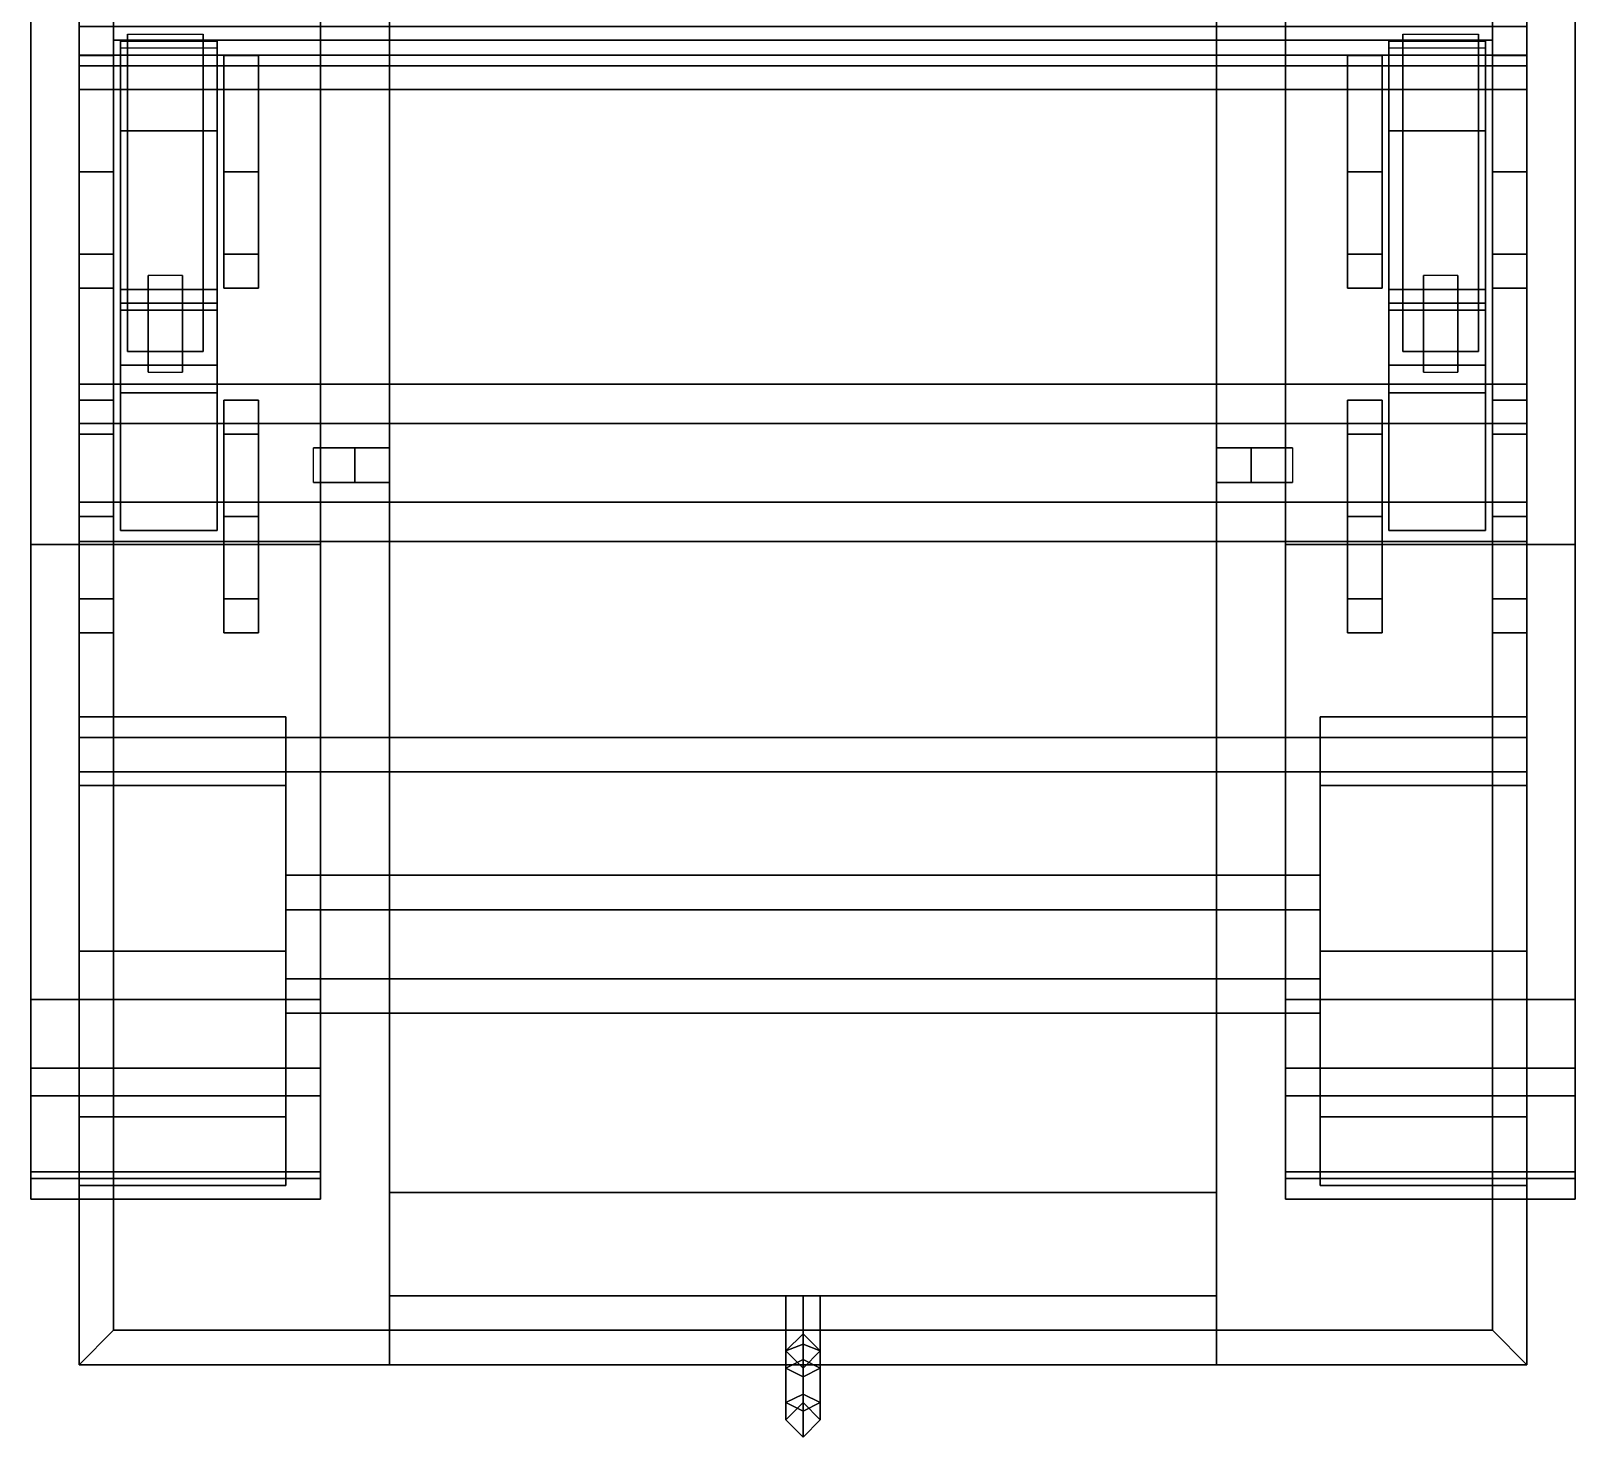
# Model space of a CAD drawing. Header units: millimetres. Extents: x -1.15 to 1.15, y -3.31 to 2.97.
# Drawn here: x -1.12 to 1.12, y -3.315 to -1.275 of the extents above; entities that cross this region are included whole.
import ezdxf

# ---------------------------------------------------------------- set-up
doc = ezdxf.new("R2010")
doc.units = ezdxf.units.MM
for name, color, linetype in [('board1', 1, 'Continuous'), ('suspension', 5, 'Continuous'), ('track', 6, 'Continuous'), ('wheels', 3, 'Continuous')]:
    doc.layers.add(name, color=color, linetype=linetype)

msp = doc.modelspace()

# ---------------------------------------------------------------- linework, layer by layer
for points in [[(-0.6, 2.34, 0.38), (-0.6, -2.96, 0.38), (-0.6, -3.11, 0.58), (-0.6, 2.44, 0.58)], [(-0.6, 2.44, 0.58), (-0.6, -3.11, 0.58), (-0.6, -3.11, 1.08), (-0.6, 2.44, 1.08)], [(0.6, -3.11, 0.58), (0.6, -2.96, 0.38), (0.6, 2.34, 0.38), (0.6, 2.44, 0.58)], [(0.6, -3.11, 1.08), (0.6, -3.11, 0.58), (0.6, 2.44, 0.58), (0.6, 2.44, 1.08)], [(0.6, 2.34, 0.38), (0.6, -2.96, 0.38), (-0.6, -2.96, 0.38), (-0.6, 2.34, 0.38)], [(-0.6, 0.44, 1.08), (-0.6, -3.11, 1.08), (-0.6, -3.21, 1.28), (-0.6, 0.44, 1.28)], [(0.6, -3.21, 1.28), (0.6, -3.11, 1.08), (0.6, 0.44, 1.08), (0.6, 0.44, 1.28)], [(-1.05, 0.39, 1.28), (-1.05, -3.21, 1.28), (1.05, -3.21, 1.28), (1.05, 0.39, 1.28)], [(-1.05, -3.21, 1.28), (-1.05, 0.39, 1.28), (1.05, 0.39, 1.28), (1.05, -3.21, 1.28)], [(-1.05, -1.2686, 0.9741), (-1.05, -1.1546, 0.9741), (-1.05, -1.0976, 0.8754), (-1.05, -1.3256, 0.8754)], [(-1.05, -1.3256, 0.8754), (-1.05, -1.0976, 0.8754), (-1.05, -1.1546, 0.7766), (-1.05, -1.2686, 0.7766)], [(1.05, -1.3256, 0.8754), (1.05, -1.0976, 0.8754), (1.05, -1.1546, 0.9741), (1.05, -1.2686, 0.9741)], [(1.05, -1.2686, 0.7766), (1.05, -1.1546, 0.7766), (1.05, -1.0976, 0.8754), (1.05, -1.3256, 0.8754)], [(1.05, -1.3256, 0.8754), (1.05, -1.2686, 0.9741), (-1.05, -1.2686, 0.9741), (-1.05, -1.3256, 0.8754)], [(1.05, -1.2686, 0.7766), (1.05, -1.3256, 0.8754), (-1.05, -1.3256, 0.8754), (-1.05, -1.2686, 0.7766)], [(1.05, -1.31, 1.28), (0.6, -1.31, 1.08), (-0.6, -1.31, 1.08), (-1.05, -1.31, 1.28)], [(-0.6, -1.31, 1.08), (-0.6, -1.36, 1.08), (-1.05, -1.36, 1.28), (-1.05, -1.31, 1.28)], [(1.05, -1.36, 1.28), (0.6, -1.36, 1.08), (0.6, -1.31, 1.08), (1.05, -1.31, 1.28)], [(-1.05, -1.36, 1.28), (-0.6, -1.36, 1.08), (0.6, -1.36, 1.08), (1.05, -1.36, 1.28)], [(-0.6, -1.88, 0.77), (-0.6, -1.88, 0.5), (-0.65, -1.88, 0.5), (-0.71, -1.88, 0.77)], [(-0.71, -1.88, 0.77), (-0.65, -1.88, 0.5), (-0.65, -1.93, 0.5), (-0.71, -1.93, 0.77)], [(-0.65, -1.93, 0.5), (-0.65, -1.88, 0.5), (-0.6, -1.88, 0.5), (-0.6, -1.93, 0.5)], [(0.71, -1.88, 0.77), (0.65, -1.88, 0.5), (0.6, -1.88, 0.5), (0.6, -1.88, 0.77)], [(0.65, -1.88, 0.5), (0.65, -1.93, 0.5), (0.6, -1.93, 0.5), (0.6, -1.88, 0.5)], [(0.71, -1.93, 0.77), (0.65, -1.93, 0.5), (0.65, -1.88, 0.5), (0.71, -1.88, 0.77)], [(-0.71, -1.93, 0.77), (-0.65, -1.93, 0.5), (-0.6, -1.93, 0.5), (-0.6, -1.93, 0.77)], [(0.6, -1.93, 0.77), (0.6, -1.93, 0.5), (0.65, -1.93, 0.5), (0.71, -1.93, 0.77)], [(-0.6, -2.3, 1.08), (-0.6, -2.35, 1.08), (-1.05, -2.35, 1.28), (-1.05, -2.3, 1.28)], [(1.05, -2.3, 1.28), (0.6, -2.3, 1.08), (-0.6, -2.3, 1.08), (-1.05, -2.3, 1.28)], [(1.05, -2.35, 1.28), (0.6, -2.35, 1.08), (0.6, -2.3, 1.08), (1.05, -2.3, 1.28)], [(-1.05, -2.35, 1.28), (-0.6, -2.35, 1.08), (0.6, -2.35, 1.08), (1.05, -2.35, 1.28)], [(-0.6, -3.11, 0.58), (-0.6, -2.96, 0.38), (0.6, -2.96, 0.38), (0.6, -3.11, 0.58)], [(-0.6, -3.11, 1.08), (-0.6, -3.11, 0.58), (0.6, -3.11, 0.58), (0.6, -3.11, 1.08)], [(-0.6, -3.21, 1.28), (-0.6, -3.11, 1.08), (0.6, -3.11, 1.08), (0.6, -3.21, 1.28)], [(0, -3.11, 0.685), (-0.025, -3.11, 0.66), (-0.025, -3.19, 0.66), (0, -3.18, 0.685)], [(-0.025, -3.11, 0.66), (0, -3.11, 0.635), (0, -3.18, 0.635), (-0.025, -3.19, 0.66)], [(0.025, -3.11, 0.66), (0, -3.11, 0.685), (0, -3.18, 0.685), (0.025, -3.19, 0.66)], [(0, -3.11, 0.635), (0.025, -3.11, 0.66), (0.025, -3.19, 0.66), (0, -3.18, 0.635)], [(0, -3.2025, 0.595), (-0.025, -3.215, 0.6167), (-0.025, -3.19, 0.66), (0, -3.165, 0.66)], [(0, -3.165, 0.66), (-0.025, -3.19, 0.66), (-0.025, -3.215, 0.7033), (0, -3.2025, 0.725)], [(0.025, -3.215, 0.6167), (0, -3.2025, 0.595), (0, -3.165, 0.66), (0.025, -3.19, 0.66)], [(0.025, -3.19, 0.66), (0, -3.165, 0.66), (0, -3.2025, 0.725), (0.025, -3.215, 0.7033)], [(-0.025, -3.215, 0.6167), (0, -3.2275, 0.6383), (0, -3.215, 0.66), (-0.025, -3.19, 0.66)], [(-0.025, -3.19, 0.66), (0, -3.215, 0.66), (0, -3.2275, 0.6817), (-0.025, -3.215, 0.7033)], [(0, -3.2775, 0.595), (-0.025, -3.265, 0.6167), (-0.025, -3.215, 0.6167), (0, -3.2025, 0.595)], [(0, -3.2025, 0.725), (-0.025, -3.215, 0.7033), (-0.025, -3.265, 0.7033), (0, -3.2775, 0.725)], [(0, -3.2275, 0.6383), (0.025, -3.215, 0.6167), (0.025, -3.19, 0.66), (0, -3.215, 0.66)], [(0, -3.215, 0.66), (0.025, -3.19, 0.66), (0.025, -3.215, 0.7033), (0, -3.2275, 0.6817)], [(0.025, -3.265, 0.6167), (0, -3.2775, 0.595), (0, -3.2025, 0.595), (0.025, -3.215, 0.6167)], [(0.025, -3.215, 0.7033), (0, -3.2025, 0.725), (0, -3.2775, 0.725), (0.025, -3.265, 0.7033)], [(-0.025, -3.265, 0.6167), (0, -3.2525, 0.6383), (0, -3.2275, 0.6383), (-0.025, -3.215, 0.6167)], [(-0.025, -3.215, 0.7033), (0, -3.2275, 0.6817), (0, -3.2525, 0.6817), (-0.025, -3.265, 0.7033)], [(0, -3.2525, 0.6383), (0.025, -3.265, 0.6167), (0.025, -3.215, 0.6167), (0, -3.2275, 0.6383)], [(0, -3.2275, 0.6817), (0.025, -3.215, 0.7033), (0.025, -3.265, 0.7033), (0, -3.2525, 0.6817)], [(-0.025, -3.29, 0.66), (0, -3.265, 0.66), (0, -3.2525, 0.6383), (-0.025, -3.265, 0.6167)], [(-0.025, -3.265, 0.7033), (0, -3.2525, 0.6817), (0, -3.265, 0.66), (-0.025, -3.29, 0.66)], [(0, -3.315, 0.66), (-0.025, -3.29, 0.66), (-0.025, -3.265, 0.6167), (0, -3.2775, 0.595)], [(0, -3.2775, 0.725), (-0.025, -3.265, 0.7033), (-0.025, -3.29, 0.66), (0, -3.315, 0.66)], [(0, -3.265, 0.66), (0.025, -3.29, 0.66), (0.025, -3.265, 0.6167), (0, -3.2525, 0.6383)], [(0, -3.2525, 0.6817), (0.025, -3.265, 0.7033), (0.025, -3.29, 0.66), (0, -3.265, 0.66)], [(0.025, -3.29, 0.66), (0, -3.315, 0.66), (0, -3.2775, 0.595), (0.025, -3.265, 0.6167)], [(0.025, -3.265, 0.7033), (0, -3.2775, 0.725), (0, -3.315, 0.66), (0.025, -3.29, 0.66)]]:
    msp.add_3dface(points)
at = {"layer": 'board1'}
for points in [[(-1.05, 0.39, 1.98), (-1.05, 0.39, 1.28), (-1.05, -3.21, 1.28), (-1.05, -3.21, 1.98)], [(-1, -3.16, 1.98), (-1, 0.34, 1.98), (-1.05, 0.39, 1.98), (-1.05, -3.21, 1.98)], [(1, 0.34, 1.98), (1, -3.16, 1.98), (1.05, -3.21, 1.98), (1.05, 0.39, 1.98)], [(1.05, -3.21, 1.98), (1.05, -3.21, 1.28), (1.05, 0.39, 1.28), (1.05, 0.39, 1.98)], [(-1, -3.16, 1.28), (-1, 0.34, 1.28), (-1, 0.34, 1.98), (-1, -3.16, 1.98)], [(1, 0.34, 1.28), (1, -3.16, 1.28), (1, -3.16, 1.98), (1, 0.34, 1.98)], [(1, -3.16, 1.98), (-1, -3.16, 1.98), (-1.05, -3.21, 1.98), (1.05, -3.21, 1.98)], [(1, -3.16, 1.28), (-1, -3.16, 1.28), (-1, -3.16, 1.98), (1, -3.16, 1.98)], [(-1.05, -3.21, 1.98), (-1.05, -3.21, 1.28), (1.05, -3.21, 1.28), (1.05, -3.21, 1.98)]]:
    msp.add_3dface(points, dxfattribs=at)
at = {"layer": 'suspension'}
for points in [[(-1, -1.2886, 0.6257), (-1, -1.1457, 0.6257), (-1, -1.0742, 0.5019), (-1, -1.3601, 0.5019)], [(-1, -1.3601, 0.5019), (-1, -1.0742, 0.5019), (-1, -1.1457, 0.3781), (-1, -1.2886, 0.3781)], [(1, -1.3601, 0.5019), (1, -1.0742, 0.5019), (1, -1.1457, 0.6257), (1, -1.2886, 0.6257)], [(1, -1.2886, 0.3781), (1, -1.1457, 0.3781), (1, -1.0742, 0.5019), (1, -1.3601, 0.5019)], [(1, -1.2886, 0.6257), (1, -1.1457, 0.6257), (-1, -1.1457, 0.6257), (-1, -1.2886, 0.6257)], [(1, -1.1457, 0.3781), (1, -1.2886, 0.3781), (-1, -1.2886, 0.3781), (-1, -1.1457, 0.3781)], [(1, -1.3601, 0.5019), (1, -1.2886, 0.6257), (-1, -1.2886, 0.6257), (-1, -1.3601, 0.5019)], [(1, -1.2886, 0.3781), (1, -1.3601, 0.5019), (-1, -1.3601, 0.5019), (-1, -1.2886, 0.3781)], [(-0.99, -1.29, 0.38), (-0.99, -1.65, 0.34), (-0.99, -1.68, 0.52), (-0.99, -1.3, 0.61)], [(-0.85, -1.65, 0.34), (-0.99, -1.65, 0.34), (-0.99, -1.29, 0.38), (-0.85, -1.29, 0.38)], [(-0.98, -1.28, 0.8), (-0.98, -1.68, 0.53), (-0.98, -1.74, 0.61), (-0.98, -1.31, 0.86)], [(-0.87, -1.68, 0.53), (-0.98, -1.68, 0.53), (-0.98, -1.28, 0.8), (-0.87, -1.28, 0.8)], [(-0.87, -1.31, 0.86), (-0.87, -1.74, 0.61), (-0.87, -1.68, 0.53), (-0.87, -1.28, 0.8)], [(-0.85, -1.3, 0.61), (-0.85, -1.68, 0.52), (-0.85, -1.65, 0.34), (-0.85, -1.29, 0.38)], [(0.85, -1.29, 0.38), (0.85, -1.65, 0.34), (0.85, -1.68, 0.52), (0.85, -1.3, 0.61)], [(0.99, -1.65, 0.34), (0.85, -1.65, 0.34), (0.85, -1.29, 0.38), (0.99, -1.29, 0.38)], [(0.87, -1.28, 0.8), (0.87, -1.68, 0.53), (0.87, -1.74, 0.61), (0.87, -1.31, 0.86)], [(0.98, -1.68, 0.53), (0.87, -1.68, 0.53), (0.87, -1.28, 0.8), (0.98, -1.28, 0.8)], [(0.98, -1.31, 0.86), (0.98, -1.74, 0.61), (0.98, -1.68, 0.53), (0.98, -1.28, 0.8)], [(0.99, -1.3, 0.61), (0.99, -1.68, 0.52), (0.99, -1.65, 0.34), (0.99, -1.29, 0.38)], [(-0.99, -1.3, 0.61), (-0.99, -1.68, 0.52), (-0.85, -1.68, 0.52), (-0.85, -1.3, 0.61)], [(-0.98, -1.31, 0.86), (-0.98, -1.74, 0.61), (-0.87, -1.74, 0.61), (-0.87, -1.31, 0.86)], [(0.85, -1.3, 0.61), (0.85, -1.68, 0.52), (0.99, -1.68, 0.52), (0.99, -1.3, 0.61)], [(0.87, -1.31, 0.86), (0.87, -1.74, 0.61), (0.98, -1.74, 0.61), (0.98, -1.31, 0.86)], [(-0.99, -1.42, 0.14), (-0.99, -2, 0.14), (-0.99, -2, 0.22), (-0.99, -1.42, 0.22)], [(-0.85, -2, 0.14), (-0.99, -2, 0.14), (-0.99, -1.42, 0.14), (-0.85, -1.42, 0.14)], [(-0.99, -1.42, 0.22), (-0.99, -2, 0.22), (-0.99, -1.8, 0.28), (-0.99, -1.67, 0.28)], [(-0.85, -1.42, 0.14), (-0.99, -1.42, 0.14), (-0.99, -1.42, 0.22), (-0.85, -1.42, 0.22)], [(-0.85, -1.42, 0.22), (-0.99, -1.42, 0.22), (-0.99, -1.67, 0.28), (-0.85, -1.67, 0.28)], [(-0.85, -1.42, 0.22), (-0.85, -2, 0.22), (-0.85, -2, 0.14), (-0.85, -1.42, 0.14)], [(-0.85, -1.67, 0.28), (-0.85, -1.8, 0.28), (-0.85, -2, 0.22), (-0.85, -1.42, 0.22)], [(0.85, -1.42, 0.14), (0.85, -2, 0.14), (0.85, -2, 0.22), (0.85, -1.42, 0.22)], [(0.99, -2, 0.14), (0.85, -2, 0.14), (0.85, -1.42, 0.14), (0.99, -1.42, 0.14)], [(0.85, -1.42, 0.22), (0.85, -2, 0.22), (0.85, -1.8, 0.28), (0.85, -1.67, 0.28)], [(0.99, -1.42, 0.14), (0.85, -1.42, 0.14), (0.85, -1.42, 0.22), (0.99, -1.42, 0.22)], [(0.99, -1.42, 0.22), (0.85, -1.42, 0.22), (0.85, -1.67, 0.28), (0.99, -1.67, 0.28)], [(0.99, -1.42, 0.22), (0.99, -2, 0.22), (0.99, -2, 0.14), (0.99, -1.42, 0.14)], [(0.99, -1.67, 0.28), (0.99, -1.8, 0.28), (0.99, -2, 0.22), (0.99, -1.42, 0.22)], [(-0.95, -1.63, 0.53), (-0.95, -1.77, 0.44), (-0.95, -1.76, 0.54), (-0.95, -1.68, 0.61)], [(-0.9, -1.63, 0.53), (-0.95, -1.63, 0.53), (-0.95, -1.68, 0.61), (-0.9, -1.68, 0.61)], [(-0.9, -1.68, 0.61), (-0.9, -1.76, 0.54), (-0.9, -1.77, 0.44), (-0.9, -1.63, 0.53)], [(0.9, -1.63, 0.53), (0.9, -1.77, 0.44), (0.9, -1.76, 0.54), (0.9, -1.68, 0.61)], [(0.95, -1.63, 0.53), (0.9, -1.63, 0.53), (0.9, -1.68, 0.61), (0.95, -1.68, 0.61)], [(0.95, -1.68, 0.61), (0.95, -1.76, 0.54), (0.95, -1.77, 0.44), (0.95, -1.63, 0.53)], [(-0.99, -1.65, 0.34), (-0.99, -1.67, 0.28), (-0.99, -1.76, 0.46), (-0.99, -1.68, 0.52)], [(-0.85, -1.67, 0.28), (-0.99, -1.67, 0.28), (-0.99, -1.65, 0.34), (-0.85, -1.65, 0.34)], [(-0.85, -1.68, 0.52), (-0.85, -1.76, 0.46), (-0.85, -1.67, 0.28), (-0.85, -1.65, 0.34)], [(0.85, -1.65, 0.34), (0.85, -1.67, 0.28), (0.85, -1.76, 0.46), (0.85, -1.68, 0.52)], [(0.99, -1.67, 0.28), (0.85, -1.67, 0.28), (0.85, -1.65, 0.34), (0.99, -1.65, 0.34)], [(0.99, -1.68, 0.52), (0.99, -1.76, 0.46), (0.99, -1.67, 0.28), (0.99, -1.65, 0.34)], [(-0.99, -1.67, 0.28), (-0.99, -1.8, 0.28), (-0.99, -1.8, 0.38), (-0.99, -1.76, 0.46)], [(-0.85, -1.76, 0.46), (-0.85, -1.8, 0.38), (-0.85, -1.8, 0.28), (-0.85, -1.67, 0.28)], [(0.85, -1.67, 0.28), (0.85, -1.8, 0.28), (0.85, -1.8, 0.38), (0.85, -1.76, 0.46)], [(0.85, -1.68, 0.52), (0.85, -1.76, 0.46), (0.99, -1.76, 0.46), (0.99, -1.68, 0.52)], [(0.98, -1.74, 0.61), (0.87, -1.74, 0.61), (0.87, -1.68, 0.53), (0.98, -1.68, 0.53)], [(0.9, -1.68, 0.61), (0.9, -1.76, 0.54), (0.95, -1.76, 0.54), (0.95, -1.68, 0.61)], [(0.99, -1.76, 0.46), (0.99, -1.8, 0.38), (0.99, -1.8, 0.28), (0.99, -1.67, 0.28)], [(-0.99, -1.68, 0.52), (-0.99, -1.76, 0.46), (-0.85, -1.76, 0.46), (-0.85, -1.68, 0.52)], [(-0.87, -1.74, 0.61), (-0.98, -1.74, 0.61), (-0.98, -1.68, 0.53), (-0.87, -1.68, 0.53)], [(-0.95, -1.68, 0.61), (-0.95, -1.76, 0.54), (-0.9, -1.76, 0.54), (-0.9, -1.68, 0.61)], [(-0.99, -1.76, 0.46), (-0.99, -1.8, 0.38), (-0.85, -1.8, 0.38), (-0.85, -1.76, 0.46)], [(-0.9, -1.76, 0.54), (-0.95, -1.76, 0.54), (-0.95, -1.77, 0.44), (-0.9, -1.77, 0.44)], [(0.85, -1.76, 0.46), (0.85, -1.8, 0.38), (0.99, -1.8, 0.38), (0.99, -1.76, 0.46)], [(0.95, -1.76, 0.54), (0.9, -1.76, 0.54), (0.9, -1.77, 0.44), (0.95, -1.77, 0.44)], [(-0.85, -1.8, 0.38), (-0.99, -1.8, 0.38), (-0.99, -1.8, 0.28), (-0.85, -1.8, 0.28)], [(-0.85, -1.8, 0.28), (-0.99, -1.8, 0.28), (-0.99, -2, 0.22), (-0.85, -2, 0.22)], [(0.99, -1.8, 0.38), (0.85, -1.8, 0.38), (0.85, -1.8, 0.28), (0.99, -1.8, 0.28)], [(0.99, -1.8, 0.28), (0.85, -1.8, 0.28), (0.85, -2, 0.22), (0.99, -2, 0.22)], [(-0.85, -2, 0.22), (-0.99, -2, 0.22), (-0.99, -2, 0.14), (-0.85, -2, 0.14)], [(0.99, -2, 0.22), (0.85, -2, 0.22), (0.85, -2, 0.14), (0.99, -2, 0.14)]]:
    msp.add_3dface(points, dxfattribs=at)
at = {"layer": 'track'}
for points in [[(-1.12, 2.37, 1.03), (-1.12, -2.68, 1.02), (-0.7, -2.68, 1.02), (-0.7, 2.37, 1.03)], [(-0.7, 2.37, 1.03), (-0.7, -2.68, 1.02), (-1.12, -2.68, 1.02), (-1.12, 2.37, 1.03)], [(1.12, 2.37, 1.03), (1.12, -2.68, 1.02), (0.7, -2.68, 1.02), (0.7, 2.37, 1.03)], [(0.7, 2.37, 1.03), (0.7, -2.68, 1.02), (1.12, -2.68, 1.02), (1.12, 2.37, 1.03)], [(-1.12, 1.6), (-1.12, -2.02), (-0.7, -2.02), (-0.7, 1.6)], [(-0.7, 1.6), (-0.7, -2.02), (-1.12, -2.02), (-1.12, 1.6)], [(0.7, 1.6), (0.7, -2.02), (1.12, -2.02), (1.12, 1.6)], [(1.12, 1.6), (1.12, -2.02), (0.7, -2.02), (0.7, 1.6)], [(-0.7, -2.78, 0.33), (-0.7, -2.02), (-1.12, -2.02), (-1.12, -2.78, 0.33)], [(-1.12, -2.78, 0.33), (-1.12, -2.02), (-0.7, -2.02), (-0.7, -2.78, 0.33)], [(0.7, -2.78, 0.33), (0.7, -2.02), (1.12, -2.02), (1.12, -2.78, 0.33)], [(1.12, -2.78, 0.33), (1.12, -2.02), (0.7, -2.02), (0.7, -2.78, 0.33)], [(-1.12, -2.68, 1.02), (-1.12, -2.82, 0.95), (-0.7, -2.82, 0.95), (-0.7, -2.68, 1.02)], [(-0.7, -2.68, 1.02), (-0.7, -2.82, 0.95), (-1.12, -2.82, 0.95), (-1.12, -2.68, 1.02)], [(1.12, -2.68, 1.02), (1.12, -2.82, 0.95), (0.7, -2.82, 0.95), (0.7, -2.68, 1.02)], [(0.7, -2.68, 1.02), (0.7, -2.82, 0.95), (1.12, -2.82, 0.95), (1.12, -2.68, 1.02)], [(-0.7, -2.94, 0.5), (-0.7, -2.78, 0.33), (-1.12, -2.78, 0.33), (-1.12, -2.94, 0.5)], [(-1.12, -2.94, 0.5), (-1.12, -2.78, 0.33), (-0.7, -2.78, 0.33), (-0.7, -2.94, 0.5)], [(1.12, -2.94, 0.5), (1.12, -2.78, 0.33), (0.7, -2.78, 0.33), (0.7, -2.94, 0.5)], [(0.7, -2.94, 0.5), (0.7, -2.78, 0.33), (1.12, -2.78, 0.33), (1.12, -2.94, 0.5)], [(-1.12, -2.82, 0.95), (-1.12, -2.93, 0.84), (-0.7, -2.93, 0.84), (-0.7, -2.82, 0.95)], [(-0.7, -2.82, 0.95), (-0.7, -2.93, 0.84), (-1.12, -2.93, 0.84), (-1.12, -2.82, 0.95)], [(0.7, -2.82, 0.95), (0.7, -2.93, 0.84), (1.12, -2.93, 0.84), (1.12, -2.82, 0.95)], [(1.12, -2.82, 0.95), (1.12, -2.93, 0.84), (0.7, -2.93, 0.84), (0.7, -2.82, 0.95)], [(-0.7, -2.93, 0.84), (-0.7, -2.97, 0.67), (-1.12, -2.97, 0.67), (-1.12, -2.93, 0.84)], [(-1.12, -2.93, 0.84), (-1.12, -2.97, 0.67), (-0.7, -2.97, 0.67), (-0.7, -2.93, 0.84)], [(0.7, -2.93, 0.84), (0.7, -2.97, 0.67), (1.12, -2.97, 0.67), (1.12, -2.93, 0.84)], [(1.12, -2.93, 0.84), (1.12, -2.97, 0.67), (0.7, -2.97, 0.67), (0.7, -2.93, 0.84)], [(-1.12, -2.97, 0.67), (-1.12, -2.94, 0.5), (-0.7, -2.94, 0.5), (-0.7, -2.97, 0.67)], [(-0.7, -2.97, 0.67), (-0.7, -2.94, 0.5), (-1.12, -2.94, 0.5), (-1.12, -2.97, 0.67)], [(1.12, -2.97, 0.67), (1.12, -2.94, 0.5), (0.7, -2.94, 0.5), (0.7, -2.97, 0.67)], [(0.7, -2.97, 0.67), (0.7, -2.94, 0.5), (1.12, -2.94, 0.5), (1.12, -2.97, 0.67)]]:
    msp.add_3dface(points, dxfattribs=at)
at = {"layer": 'wheels'}
for points in [[(-1.05, -1.5987, 0.3111), (-1.05, -1.3105, 0.1917), (-1.05, -1.36, 0.0724), (-1.05, -1.6482, 0.1917)], [(-1, -1.3105, 0.1917), (-1, -1.36, 0.0724), (-1.05, -1.36, 0.0724), (-1.05, -1.3105, 0.1917)], [(-1.05, -1.4793, 0.3606), (-1.05, -1.36, 0.3111), (-1.05, -1.3105, 0.1917), (-1.05, -1.5987, 0.3111)], [(-1, -1.36, 0.3111), (-1, -1.3105, 0.1917), (-1.05, -1.3105, 0.1917), (-1.05, -1.36, 0.3111)], [(-1, -1.6482, 0.1917), (-1, -1.36, 0.0724), (-1, -1.3105, 0.1917), (-1, -1.5987, 0.3111)], [(-1, -1.5987, 0.3111), (-1, -1.3105, 0.1917), (-1, -1.36, 0.3111), (-1, -1.4793, 0.3606)], [(-0.84, -1.5987, 0.3111), (-0.84, -1.3105, 0.1917), (-0.84, -1.36, 0.0724), (-0.84, -1.6482, 0.1917)], [(-0.79, -1.3105, 0.1917), (-0.79, -1.36, 0.0724), (-0.84, -1.36, 0.0724), (-0.84, -1.3105, 0.1917)], [(-0.84, -1.4793, 0.3606), (-0.84, -1.36, 0.3111), (-0.84, -1.3105, 0.1917), (-0.84, -1.5987, 0.3111)], [(-0.79, -1.36, 0.3111), (-0.79, -1.3105, 0.1917), (-0.84, -1.3105, 0.1917), (-0.84, -1.36, 0.3111)], [(-0.79, -1.6482, 0.1917), (-0.79, -1.36, 0.0724), (-0.79, -1.3105, 0.1917), (-0.79, -1.5987, 0.3111)], [(-0.79, -1.5987, 0.3111), (-0.79, -1.3105, 0.1917), (-0.79, -1.36, 0.3111), (-0.79, -1.4793, 0.3606)], [(0.79, -1.5987, 0.3111), (0.79, -1.3105, 0.1917), (0.79, -1.36, 0.0724), (0.79, -1.6482, 0.1917)], [(0.84, -1.3105, 0.1917), (0.84, -1.36, 0.0724), (0.79, -1.36, 0.0724), (0.79, -1.3105, 0.1917)], [(0.79, -1.4793, 0.3606), (0.79, -1.36, 0.3111), (0.79, -1.3105, 0.1917), (0.79, -1.5987, 0.3111)], [(0.84, -1.36, 0.3111), (0.84, -1.3105, 0.1917), (0.79, -1.3105, 0.1917), (0.79, -1.36, 0.3111)], [(0.84, -1.6482, 0.1917), (0.84, -1.36, 0.0724), (0.84, -1.3105, 0.1917), (0.84, -1.5987, 0.3111)], [(0.84, -1.5987, 0.3111), (0.84, -1.3105, 0.1917), (0.84, -1.36, 0.3111), (0.84, -1.4793, 0.3606)], [(1, -1.5987, 0.3111), (1, -1.3105, 0.1917), (1, -1.36, 0.0724), (1, -1.6482, 0.1917)], [(1.05, -1.3105, 0.1917), (1.05, -1.36, 0.0724), (1, -1.36, 0.0724), (1, -1.3105, 0.1917)], [(1, -1.4793, 0.3606), (1, -1.36, 0.3111), (1, -1.3105, 0.1917), (1, -1.5987, 0.3111)], [(1.05, -1.36, 0.3111), (1.05, -1.3105, 0.1917), (1, -1.3105, 0.1917), (1, -1.36, 0.3111)], [(1.05, -1.6482, 0.1917), (1.05, -1.36, 0.0724), (1.05, -1.3105, 0.1917), (1.05, -1.5987, 0.3111)], [(1.05, -1.5987, 0.3111), (1.05, -1.3105, 0.1917), (1.05, -1.36, 0.3111), (1.05, -1.4793, 0.3606)], [(-1.05, -1.6482, 0.1917), (-1.05, -1.36, 0.0724), (-1.05, -1.4793, 0.0229), (-1.05, -1.5987, 0.0724)], [(-1, -1.36, 0.0724), (-1, -1.4793, 0.0229), (-1.05, -1.4793, 0.0229), (-1.05, -1.36, 0.0724)], [(-1, -1.4793, 0.3606), (-1, -1.36, 0.3111), (-1.05, -1.36, 0.3111), (-1.05, -1.4793, 0.3606)], [(-1, -1.5987, 0.0724), (-1, -1.4793, 0.0229), (-1, -1.36, 0.0724), (-1, -1.6482, 0.1917)], [(-0.84, -1.6482, 0.1917), (-0.84, -1.36, 0.0724), (-0.84, -1.4793, 0.0229), (-0.84, -1.5987, 0.0724)], [(-0.79, -1.36, 0.0724), (-0.79, -1.4793, 0.0229), (-0.84, -1.4793, 0.0229), (-0.84, -1.36, 0.0724)], [(-0.79, -1.4793, 0.3606), (-0.79, -1.36, 0.3111), (-0.84, -1.36, 0.3111), (-0.84, -1.4793, 0.3606)], [(-0.79, -1.5987, 0.0724), (-0.79, -1.4793, 0.0229), (-0.79, -1.36, 0.0724), (-0.79, -1.6482, 0.1917)], [(0.79, -1.6482, 0.1917), (0.79, -1.36, 0.0724), (0.79, -1.4793, 0.0229), (0.79, -1.5987, 0.0724)], [(0.84, -1.36, 0.0724), (0.84, -1.4793, 0.0229), (0.79, -1.4793, 0.0229), (0.79, -1.36, 0.0724)], [(0.84, -1.4793, 0.3606), (0.84, -1.36, 0.3111), (0.79, -1.36, 0.3111), (0.79, -1.4793, 0.3606)], [(0.84, -1.5987, 0.0724), (0.84, -1.4793, 0.0229), (0.84, -1.36, 0.0724), (0.84, -1.6482, 0.1917)], [(1, -1.6482, 0.1917), (1, -1.36, 0.0724), (1, -1.4793, 0.0229), (1, -1.5987, 0.0724)], [(1.05, -1.36, 0.0724), (1.05, -1.4793, 0.0229), (1, -1.4793, 0.0229), (1, -1.36, 0.0724)], [(1.05, -1.4793, 0.3606), (1.05, -1.36, 0.3111), (1, -1.36, 0.3111), (1, -1.4793, 0.3606)], [(1.05, -1.5987, 0.0724), (1.05, -1.4793, 0.0229), (1.05, -1.36, 0.0724), (1.05, -1.6482, 0.1917)], [(-1, -1.4793, 0.0229), (-1, -1.5987, 0.0724), (-1.05, -1.5987, 0.0724), (-1.05, -1.4793, 0.0229)], [(-1, -1.5987, 0.3111), (-1, -1.4793, 0.3606), (-1.05, -1.4793, 0.3606), (-1.05, -1.5987, 0.3111)], [(-0.79, -1.4793, 0.0229), (-0.79, -1.5987, 0.0724), (-0.84, -1.5987, 0.0724), (-0.84, -1.4793, 0.0229)], [(-0.79, -1.5987, 0.3111), (-0.79, -1.4793, 0.3606), (-0.84, -1.4793, 0.3606), (-0.84, -1.5987, 0.3111)], [(0.84, -1.4793, 0.0229), (0.84, -1.5987, 0.0724), (0.79, -1.5987, 0.0724), (0.79, -1.4793, 0.0229)], [(0.84, -1.5987, 0.3111), (0.84, -1.4793, 0.3606), (0.79, -1.4793, 0.3606), (0.79, -1.5987, 0.3111)], [(1.05, -1.4793, 0.0229), (1.05, -1.5987, 0.0724), (1, -1.5987, 0.0724), (1, -1.4793, 0.0229)], [(1.05, -1.5987, 0.3111), (1.05, -1.4793, 0.3606), (1, -1.4793, 0.3606), (1, -1.5987, 0.3111)], [(-1, -1.5987, 0.0724), (-1, -1.6482, 0.1917), (-1.05, -1.6482, 0.1917), (-1.05, -1.5987, 0.0724)], [(-1, -1.6482, 0.1917), (-1, -1.5987, 0.3111), (-1.05, -1.5987, 0.3111), (-1.05, -1.6482, 0.1917)], [(-0.79, -1.5987, 0.0724), (-0.79, -1.6482, 0.1917), (-0.84, -1.6482, 0.1917), (-0.84, -1.5987, 0.0724)], [(-0.79, -1.6482, 0.1917), (-0.79, -1.5987, 0.3111), (-0.84, -1.5987, 0.3111), (-0.84, -1.6482, 0.1917)], [(0.84, -1.5987, 0.0724), (0.84, -1.6482, 0.1917), (0.79, -1.6482, 0.1917), (0.79, -1.5987, 0.0724)], [(0.84, -1.6482, 0.1917), (0.84, -1.5987, 0.3111), (0.79, -1.5987, 0.3111), (0.79, -1.6482, 0.1917)], [(1.05, -1.5987, 0.0724), (1.05, -1.6482, 0.1917), (1, -1.6482, 0.1917), (1, -1.5987, 0.0724)], [(1.05, -1.6482, 0.1917), (1.05, -1.5987, 0.3111), (1, -1.5987, 0.3111), (1, -1.6482, 0.1917)], [(1.05, -1.8446, 0.9741), (1.05, -1.7876, 0.8754), (-1.05, -1.7876, 0.8754), (-1.05, -1.8446, 0.9741)], [(-1.05, -1.9586, 0.9741), (-1.05, -1.8446, 0.9741), (-1.05, -1.7876, 0.8754), (-1.05, -2.0156, 0.8754)], [(1.05, -1.7876, 0.8754), (1.05, -1.8446, 0.7766), (-1.05, -1.8446, 0.7766), (-1.05, -1.7876, 0.8754)], [(-1.05, -2.0156, 0.8754), (-1.05, -1.7876, 0.8754), (-1.05, -1.8446, 0.7766), (-1.05, -1.9586, 0.7766)], [(1.05, -2.0156, 0.8754), (1.05, -1.7876, 0.8754), (1.05, -1.8446, 0.9741), (1.05, -1.9586, 0.9741)], [(1.05, -1.9586, 0.7766), (1.05, -1.8446, 0.7766), (1.05, -1.7876, 0.8754), (1.05, -2.0156, 0.8754)], [(-1, -1.8105, 0.1917), (-1, -1.86, 0.0724), (-1.05, -1.86, 0.0724), (-1.05, -1.8105, 0.1917)], [(-1.05, -2.0987, 0.3111), (-1.05, -1.8105, 0.1917), (-1.05, -1.86, 0.0724), (-1.05, -2.1482, 0.1917)], [(-1.05, -1.9793, 0.3606), (-1.05, -1.86, 0.3111), (-1.05, -1.8105, 0.1917), (-1.05, -2.0987, 0.3111)], [(-1, -1.86, 0.3111), (-1, -1.8105, 0.1917), (-1.05, -1.8105, 0.1917), (-1.05, -1.86, 0.3111)], [(-1, -2.1482, 0.1917), (-1, -1.86, 0.0724), (-1, -1.8105, 0.1917), (-1, -2.0987, 0.3111)], [(-1, -2.0987, 0.3111), (-1, -1.8105, 0.1917), (-1, -1.86, 0.3111), (-1, -1.9793, 0.3606)], [(-0.79, -1.8105, 0.1917), (-0.79, -1.86, 0.0724), (-0.84, -1.86, 0.0724), (-0.84, -1.8105, 0.1917)], [(-0.84, -2.0987, 0.3111), (-0.84, -1.8105, 0.1917), (-0.84, -1.86, 0.0724), (-0.84, -2.1482, 0.1917)], [(-0.84, -1.9793, 0.3606), (-0.84, -1.86, 0.3111), (-0.84, -1.8105, 0.1917), (-0.84, -2.0987, 0.3111)], [(-0.79, -1.86, 0.3111), (-0.79, -1.8105, 0.1917), (-0.84, -1.8105, 0.1917), (-0.84, -1.86, 0.3111)], [(-0.79, -2.1482, 0.1917), (-0.79, -1.86, 0.0724), (-0.79, -1.8105, 0.1917), (-0.79, -2.0987, 0.3111)], [(-0.79, -2.0987, 0.3111), (-0.79, -1.8105, 0.1917), (-0.79, -1.86, 0.3111), (-0.79, -1.9793, 0.3606)], [(0.84, -1.8105, 0.1917), (0.84, -1.86, 0.0724), (0.79, -1.86, 0.0724), (0.79, -1.8105, 0.1917)], [(0.79, -2.0987, 0.3111), (0.79, -1.8105, 0.1917), (0.79, -1.86, 0.0724), (0.79, -2.1482, 0.1917)], [(0.79, -1.9793, 0.3606), (0.79, -1.86, 0.3111), (0.79, -1.8105, 0.1917), (0.79, -2.0987, 0.3111)], [(0.84, -1.86, 0.3111), (0.84, -1.8105, 0.1917), (0.79, -1.8105, 0.1917), (0.79, -1.86, 0.3111)], [(0.84, -2.1482, 0.1917), (0.84, -1.86, 0.0724), (0.84, -1.8105, 0.1917), (0.84, -2.0987, 0.3111)], [(0.84, -2.0987, 0.3111), (0.84, -1.8105, 0.1917), (0.84, -1.86, 0.3111), (0.84, -1.9793, 0.3606)], [(1.05, -1.8105, 0.1917), (1.05, -1.86, 0.0724), (1, -1.86, 0.0724), (1, -1.8105, 0.1917)], [(1, -2.0987, 0.3111), (1, -1.8105, 0.1917), (1, -1.86, 0.0724), (1, -2.1482, 0.1917)], [(1, -1.9793, 0.3606), (1, -1.86, 0.3111), (1, -1.8105, 0.1917), (1, -2.0987, 0.3111)], [(1.05, -1.86, 0.3111), (1.05, -1.8105, 0.1917), (1, -1.8105, 0.1917), (1, -1.86, 0.3111)], [(1.05, -2.1482, 0.1917), (1.05, -1.86, 0.0724), (1.05, -1.8105, 0.1917), (1.05, -2.0987, 0.3111)], [(1.05, -2.0987, 0.3111), (1.05, -1.8105, 0.1917), (1.05, -1.86, 0.3111), (1.05, -1.9793, 0.3606)], [(1.05, -1.8446, 0.7766), (1.05, -1.9586, 0.7766), (-1.05, -1.9586, 0.7766), (-1.05, -1.8446, 0.7766)], [(1.05, -1.9586, 0.9741), (1.05, -1.8446, 0.9741), (-1.05, -1.8446, 0.9741), (-1.05, -1.9586, 0.9741)], [(-1.05, -2.1482, 0.1917), (-1.05, -1.86, 0.0724), (-1.05, -1.9793, 0.0229), (-1.05, -2.0987, 0.0724)], [(-1, -1.86, 0.0724), (-1, -1.9793, 0.0229), (-1.05, -1.9793, 0.0229), (-1.05, -1.86, 0.0724)], [(-1, -1.9793, 0.3606), (-1, -1.86, 0.3111), (-1.05, -1.86, 0.3111), (-1.05, -1.9793, 0.3606)], [(-1, -2.0987, 0.0724), (-1, -1.9793, 0.0229), (-1, -1.86, 0.0724), (-1, -2.1482, 0.1917)], [(-0.84, -2.1482, 0.1917), (-0.84, -1.86, 0.0724), (-0.84, -1.9793, 0.0229), (-0.84, -2.0987, 0.0724)], [(-0.79, -1.86, 0.0724), (-0.79, -1.9793, 0.0229), (-0.84, -1.9793, 0.0229), (-0.84, -1.86, 0.0724)], [(-0.79, -1.9793, 0.3606), (-0.79, -1.86, 0.3111), (-0.84, -1.86, 0.3111), (-0.84, -1.9793, 0.3606)], [(-0.79, -2.0987, 0.0724), (-0.79, -1.9793, 0.0229), (-0.79, -1.86, 0.0724), (-0.79, -2.1482, 0.1917)], [(0.79, -2.1482, 0.1917), (0.79, -1.86, 0.0724), (0.79, -1.9793, 0.0229), (0.79, -2.0987, 0.0724)], [(0.84, -1.86, 0.0724), (0.84, -1.9793, 0.0229), (0.79, -1.9793, 0.0229), (0.79, -1.86, 0.0724)], [(0.84, -1.9793, 0.3606), (0.84, -1.86, 0.3111), (0.79, -1.86, 0.3111), (0.79, -1.9793, 0.3606)], [(0.84, -2.0987, 0.0724), (0.84, -1.9793, 0.0229), (0.84, -1.86, 0.0724), (0.84, -2.1482, 0.1917)], [(1, -2.1482, 0.1917), (1, -1.86, 0.0724), (1, -1.9793, 0.0229), (1, -2.0987, 0.0724)], [(1.05, -1.86, 0.0724), (1.05, -1.9793, 0.0229), (1, -1.9793, 0.0229), (1, -1.86, 0.0724)], [(1.05, -1.9793, 0.3606), (1.05, -1.86, 0.3111), (1, -1.86, 0.3111), (1, -1.9793, 0.3606)], [(1.05, -2.0987, 0.0724), (1.05, -1.9793, 0.0229), (1.05, -1.86, 0.0724), (1.05, -2.1482, 0.1917)], [(1.05, -2.0156, 0.8754), (1.05, -1.9586, 0.9741), (-1.05, -1.9586, 0.9741), (-1.05, -2.0156, 0.8754)], [(1.05, -1.9586, 0.7766), (1.05, -2.0156, 0.8754), (-1.05, -2.0156, 0.8754), (-1.05, -1.9586, 0.7766)], [(-1, -1.9793, 0.0229), (-1, -2.0987, 0.0724), (-1.05, -2.0987, 0.0724), (-1.05, -1.9793, 0.0229)], [(-1, -2.0987, 0.3111), (-1, -1.9793, 0.3606), (-1.05, -1.9793, 0.3606), (-1.05, -2.0987, 0.3111)], [(-0.79, -1.9793, 0.0229), (-0.79, -2.0987, 0.0724), (-0.84, -2.0987, 0.0724), (-0.84, -1.9793, 0.0229)], [(-0.79, -2.0987, 0.3111), (-0.79, -1.9793, 0.3606), (-0.84, -1.9793, 0.3606), (-0.84, -2.0987, 0.3111)], [(0.84, -1.9793, 0.0229), (0.84, -2.0987, 0.0724), (0.79, -2.0987, 0.0724), (0.79, -1.9793, 0.0229)], [(0.84, -2.0987, 0.3111), (0.84, -1.9793, 0.3606), (0.79, -1.9793, 0.3606), (0.79, -2.0987, 0.3111)], [(1.05, -1.9793, 0.0229), (1.05, -2.0987, 0.0724), (1, -2.0987, 0.0724), (1, -1.9793, 0.0229)], [(1.05, -2.0987, 0.3111), (1.05, -1.9793, 0.3606), (1, -1.9793, 0.3606), (1, -2.0987, 0.3111)], [(-1, -2.0987, 0.0724), (-1, -2.1482, 0.1917), (-1.05, -2.1482, 0.1917), (-1.05, -2.0987, 0.0724)], [(-1, -2.1482, 0.1917), (-1, -2.0987, 0.3111), (-1.05, -2.0987, 0.3111), (-1.05, -2.1482, 0.1917)], [(-0.79, -2.0987, 0.0724), (-0.79, -2.1482, 0.1917), (-0.84, -2.1482, 0.1917), (-0.84, -2.0987, 0.0724)], [(-0.79, -2.1482, 0.1917), (-0.79, -2.0987, 0.3111), (-0.84, -2.0987, 0.3111), (-0.84, -2.1482, 0.1917)], [(0.84, -2.0987, 0.0724), (0.84, -2.1482, 0.1917), (0.79, -2.1482, 0.1917), (0.79, -2.0987, 0.0724)], [(0.84, -2.1482, 0.1917), (0.84, -2.0987, 0.3111), (0.79, -2.0987, 0.3111), (0.79, -2.1482, 0.1917)], [(1.05, -2.0987, 0.0724), (1.05, -2.1482, 0.1917), (1, -2.1482, 0.1917), (1, -2.0987, 0.0724)], [(1.05, -2.1482, 0.1917), (1.05, -2.0987, 0.3111), (1, -2.0987, 0.3111), (1, -2.1482, 0.1917)], [(-1.05, -2.8504, 0.4196), (-1.05, -2.27, 0.66), (-1.05, -2.3696, 0.4196), (-1.05, -2.61, 0.32)], [(-1.05, -2.95, 0.66), (-1.05, -2.3696, 0.9004), (-1.05, -2.27, 0.66), (-1.05, -2.8504, 0.4196)], [(-0.75, -2.3696, 0.9004), (-0.75, -2.27, 0.66), (-1.05, -2.27, 0.66), (-1.05, -2.3696, 0.9004)], [(-0.75, -2.27, 0.66), (-0.75, -2.3696, 0.4196), (-1.05, -2.3696, 0.4196), (-1.05, -2.27, 0.66)], [(-0.75, -2.61, 0.32), (-0.75, -2.3696, 0.4196), (-0.75, -2.27, 0.66), (-0.75, -2.8504, 0.4196)], [(-0.75, -2.8504, 0.4196), (-0.75, -2.27, 0.66), (-0.75, -2.3696, 0.9004), (-0.75, -2.95, 0.66)], [(1.05, -2.3696, 0.9004), (1.05, -2.27, 0.66), (0.75, -2.27, 0.66), (0.75, -2.3696, 0.9004)], [(1.05, -2.27, 0.66), (1.05, -2.3696, 0.4196), (0.75, -2.3696, 0.4196), (0.75, -2.27, 0.66)], [(0.75, -2.95, 0.66), (0.75, -2.3696, 0.9004), (0.75, -2.27, 0.66), (0.75, -2.8504, 0.4196)], [(0.75, -2.8504, 0.4196), (0.75, -2.27, 0.66), (0.75, -2.3696, 0.4196), (0.75, -2.61, 0.32)], [(1.05, -2.8504, 0.4196), (1.05, -2.27, 0.66), (1.05, -2.3696, 0.9004), (1.05, -2.95, 0.66)], [(1.05, -2.61, 0.32), (1.05, -2.3696, 0.4196), (1.05, -2.27, 0.66), (1.05, -2.8504, 0.4196)], [(-0.75, -2.3696, 0.4196), (-0.75, -2.61, 0.32), (-1.05, -2.61, 0.32), (-1.05, -2.3696, 0.4196)], [(-1.05, -2.8504, 0.9004), (-1.05, -2.61, 1), (-1.05, -2.3696, 0.9004), (-1.05, -2.95, 0.66)], [(-0.75, -2.61, 1), (-0.75, -2.3696, 0.9004), (-1.05, -2.3696, 0.9004), (-1.05, -2.61, 1)], [(-0.75, -2.95, 0.66), (-0.75, -2.3696, 0.9004), (-0.75, -2.61, 1), (-0.75, -2.8504, 0.9004)], [(1.05, -2.61, 1), (1.05, -2.3696, 0.9004), (0.75, -2.3696, 0.9004), (0.75, -2.61, 1)], [(1.05, -2.3696, 0.4196), (1.05, -2.61, 0.32), (0.75, -2.61, 0.32), (0.75, -2.3696, 0.4196)], [(0.75, -2.8504, 0.9004), (0.75, -2.61, 1), (0.75, -2.3696, 0.9004), (0.75, -2.95, 0.66)], [(1.05, -2.95, 0.66), (1.05, -2.3696, 0.9004), (1.05, -2.61, 1), (1.05, -2.8504, 0.9004)], [(0.75, -2.55, 0.7466), (0.75, -2.5, 0.66), (-0.75, -2.5, 0.66), (-0.75, -2.55, 0.7466)], [(0.75, -2.5, 0.66), (0.75, -2.55, 0.5734), (-0.75, -2.55, 0.5734), (-0.75, -2.5, 0.66)], [(0.75, -2.65, 0.7466), (0.75, -2.55, 0.7466), (-0.75, -2.55, 0.7466), (-0.75, -2.65, 0.7466)], [(0.75, -2.55, 0.5734), (0.75, -2.65, 0.5734), (-0.75, -2.65, 0.5734), (-0.75, -2.55, 0.5734)], [(-0.75, -2.61, 0.32), (-0.75, -2.8504, 0.4196), (-1.05, -2.8504, 0.4196), (-1.05, -2.61, 0.32)], [(-0.75, -2.8504, 0.9004), (-0.75, -2.61, 1), (-1.05, -2.61, 1), (-1.05, -2.8504, 0.9004)], [(1.05, -2.8504, 0.9004), (1.05, -2.61, 1), (0.75, -2.61, 1), (0.75, -2.8504, 0.9004)], [(1.05, -2.61, 0.32), (1.05, -2.8504, 0.4196), (0.75, -2.8504, 0.4196), (0.75, -2.61, 0.32)], [(0.75, -2.7, 0.66), (0.75, -2.65, 0.7466), (-0.75, -2.65, 0.7466), (-0.75, -2.7, 0.66)], [(0.75, -2.65, 0.5734), (0.75, -2.7, 0.66), (-0.75, -2.7, 0.66), (-0.75, -2.65, 0.5734)], [(-0.75, -2.95, 0.66), (-0.75, -2.8504, 0.9004), (-1.05, -2.8504, 0.9004), (-1.05, -2.95, 0.66)], [(-0.75, -2.8504, 0.4196), (-0.75, -2.95, 0.66), (-1.05, -2.95, 0.66), (-1.05, -2.8504, 0.4196)], [(1.05, -2.95, 0.66), (1.05, -2.8504, 0.9004), (0.75, -2.8504, 0.9004), (0.75, -2.95, 0.66)], [(1.05, -2.8504, 0.4196), (1.05, -2.95, 0.66), (0.75, -2.95, 0.66), (0.75, -2.8504, 0.4196)]]:
    msp.add_3dface(points, dxfattribs=at)

doc.saveas('drawing.dxf')
